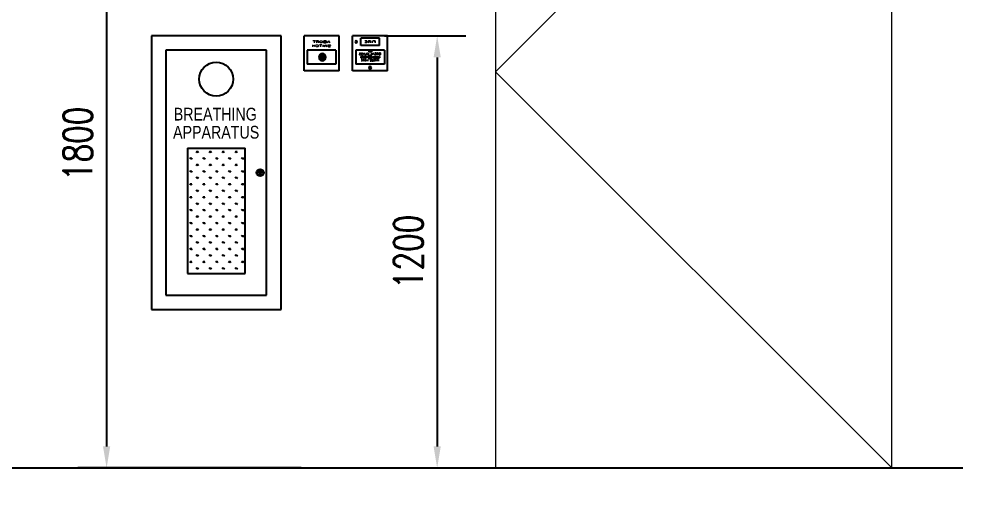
# Model space of a CAD drawing. Header units: millimetres. Extents: x -20146070 to 165023, y -3349561 to 35447.
# Drawn here: x -253868 to -251230, y -44444 to -43097 of the extents above; entities that cross this region are included whole.
import ezdxf
from ezdxf import colors
from ezdxf.entities.mleader import LeaderData, LeaderLine
from ezdxf.enums import TextEntityAlignment as Align
from ezdxf.math import Vec2, Vec3

# ---------------------------------------------------------------- set-up
doc = ezdxf.new("R2010")
doc.units = ezdxf.units.MM
doc.header["$LTSCALE"] = 50
doc.header["$PDMODE"] = 35
doc.linetypes.add('CONTINOUS', pattern=[0])
doc.layers.get('Defpoints').update_dxf_attribs({"color": 8, "lineweight": 9})
doc.layers.add('M_FIREALAM-_E-', color=10, linetype='Continuous')
doc.layers.add('NW_GRID LINE', color=8, linetype='Continuous')
doc.layers.add('NW_BEAM AND COLUMN', color=134, linetype='Continuous', lineweight=5)
doc.styles.add('DIM', font='romans.shx', dxfattribs={"width": 0.75})
doc.styles.add('RomanS', font='romans__.ttf', dxfattribs={"width": 0.75, "height": 40})
doc.styles.add('STYLE2', font='arial.ttf', dxfattribs={"width": 0.8})
doc.dimstyles.new('DIM40', dxfattribs={"dimscale": 40, "dimtxt": 2, "dimasz": 3, "dimexe": 2, "dimexo": 1, "dimgap": 1, "dimtad": 1, "dimdec": 0, "dimzin": 0, "dimdsep": 46, "dimtxsty": 'DIM', "dimcen": 0, "dimdle": 2, "dimclrd": 9, "dimclre": 9, "dimclrt": 4, "dimadec": 0, "dimazin": 0, "dimtfac": 1, "dimtdec": 0, "dimtmove": 2, "dimatfit": 3, "dimfxl": 1, "dimtolj": 1, "dimtzin": 0, "dimarcsym": 0})

# ---------------------------------------------------------------- blocks, each defined once
blk = doc.blocks.new('MR')
for color, points in [(256, [(84.2, 80.3, 1), (89.9, 80.3, 1)]), (7, [(34.9, 36.3), (34.1, 35.5), (43.8, 37.9), (34.1, 40.3), (34.9, 39.5), (22.7, 39.5), (22.7, 36.3)]), (7, [(53.5, 37.9, 1), (43.8, 37.9, 1)]), (7, [(74.5, 36.3), (74.5, 39.5), (62.4, 39.5), (63.2, 40.3), (53.5, 37.9), (63.2, 35.5), (62.4, 36.3)])]:
    blk.add_hatch(color=color).paths.add_polyline_path(points)
for p, q in [((0, 0), (0, 97.2)), ((0, 97.2), (97.2, 97.2)), ((22.6, 70.1), (22.6, 90.5)), ((22.6, 90.5), (74.6, 90.5)), ((74.6, 70.1), (74.6, 90.5)), ((97.2, 0), (97.2, 97.2)), ((9, 57.7), (9, 18.1)), ((9, 57.7), (88.2, 57.7)), ((22.6, 70.1), (74.6, 70.1)), ((45.2, 57.7), (45.2, 52.8)), ((45.2, 52.8), (52, 52.8)), ((52, 57.7), (52, 52.8)), ((88.2, 57.7), (88.2, 18.1)), ((0, 0), (97.2, 0)), ((9, 18.1), (88.2, 18.1))]:
    blk.add_line(p, q)
at = {"color": 7}
for p, q in [((34.9, 39.5), (22.7, 39.5)), ((22.7, 39.5), (22.7, 36.3)), ((34.9, 36.3), (22.7, 36.3)), ((43.8, 37.9), (34.1, 40.3)), ((34.1, 40.3), (34.9, 39.5)), ((43.8, 37.9), (34.1, 35.5)), ((34.9, 36.3), (34.1, 35.5)), ((53.5, 37.9), (63.2, 40.3)), ((53.5, 37.9), (63.2, 35.5)), ((63.2, 40.3), (62.4, 39.5)), ((62.4, 39.5), (74.5, 39.5)), ((62.4, 36.3), (74.5, 36.3)), ((62.4, 36.3), (63.2, 35.5)), ((74.5, 39.5), (74.5, 36.3))]:
    blk.add_line(p, q, dxfattribs=at)
blk.add_lwpolyline([(47.2, 8.2), (48.6, 7.3), (50.1, 8.2), (50.1, 9.9), (48.6, 10.7), (47.2, 9.9)], close=True)
for centre, radius in [((87.1, 80.3), 2.83), ((48.6, 9), 3.39)]:
    blk.add_circle(centre, radius)
blk.add_circle((48.6, 37.9), 4.85, dxfattribs=at)
at = {"color": 7, "style": 'RomanS'}
for s, height, width, p in [('FIRE', 5.65, 2, (48.6, 80.3)), ('BREAK GLASS', 5.14, 1.3, (49.1, 47.1)), ('PRESS HERE', 4.52, 1.3, (49.1, 28.8))]:
    blk.add_text(s, height=height, dxfattribs=dict(at, width=width)).set_placement(p, align=Align.MIDDLE)
blk = doc.blocks.new('AB')
h = blk.add_hatch(color=0)
h.dxf.hatch_style = 1
h.paths.add_polyline_path([(56.2, 37.9, 1), (36.6, 37.9, 1)])
for p, q in [((0, 0), (0, 97.2)), ((0, 97.2), (97.2, 97.2)), ((97.2, 0), (97.2, 97.2)), ((9, 57.7), (9, 18.1)), ((9, 57.7), (88.2, 57.7)), ((88.2, 57.7), (88.2, 18.1)), ((0, 0), (97.2, 0)), ((9, 18.1), (88.2, 18.1))]:
    blk.add_line(p, q)
blk.add_circle((46.4, 37.9), 9.83)
at = {"color": 7, "style": 'RomanS', "width": 2}
for s, p in [('ABORT', (49, 80.3)), ('SWITCH', (49, 69.2))]:
    blk.add_text(s, height=5.65, dxfattribs=at).set_placement(p, align=Align.MIDDLE)
blk = doc.blocks.new('*D87')
at = {"layer": 'Defpoints', "color": 0, "transparency": 16777216}
for p in [(-252892.9, -43143.6), (-252892.9, -44343.6), (-252706.6, -44343.6)]:
    blk.add_point(p, dxfattribs=at)
at = {"layer": 'NW_BEAM AND COLUMN', "color": 9, "lineweight": -2, "transparency": 16777216}
for p, q in [((-252852.9, -43143.6), (-252626.6, -43143.6)), ((-252706.6, -43203.6), (-252706.6, -44283.6)), ((-252852.9, -44343.6), (-252626.6, -44343.6))]:
    blk.add_line(p, q, dxfattribs=at)
at = {"layer": 'NW_BEAM AND COLUMN', "color": 9, "transparency": 16777216}
for points in [[(-252716.6, -43203.6), (-252696.6, -43203.6), (-252706.6, -43143.6)], [(-252716.6, -44283.6), (-252696.6, -44283.6), (-252706.6, -44343.6)]]:
    blk.add_solid(points, dxfattribs=at)
at = {"layer": 'NW_BEAM AND COLUMN', "color": 4, "transparency": 16777216, "insert": (-252786.6, -43743.6), "char_height": 80, "attachment_point": 5, "rotation": 90, "style": 'DIM'}
blk.add_mtext('\\A1;1200', dxfattribs=at)
blk = doc.blocks.new('*D88')
at = {"layer": 'Defpoints', "color": 0, "transparency": 16777216}
for p in [(-253044.3, -42543.6), (-253624.8, -44343.6), (-253044.3, -44343.6)]:
    blk.add_point(p, dxfattribs=at)
at = {"layer": 'NW_BEAM AND COLUMN', "color": 9, "lineweight": -2, "transparency": 16777216}
for p, q in [((-253084.3, -42543.6), (-253704.8, -42543.6)), ((-253624.8, -42603.6), (-253624.8, -44283.6)), ((-253084.3, -44343.6), (-253704.8, -44343.6))]:
    blk.add_line(p, q, dxfattribs=at)
at = {"layer": 'NW_BEAM AND COLUMN', "color": 9, "transparency": 16777216}
for points in [[(-253634.8, -42603.6), (-253614.8, -42603.6), (-253624.8, -42543.6)], [(-253634.8, -44283.6), (-253614.8, -44283.6), (-253624.8, -44343.6)]]:
    blk.add_solid(points, dxfattribs=at)
at = {"layer": 'NW_BEAM AND COLUMN', "color": 4, "transparency": 16777216, "insert": (-253704.8, -43443.6), "char_height": 80, "attachment_point": 5, "rotation": 90, "style": 'DIM'}
blk.add_mtext('\\A1;1800', dxfattribs=at)
blk = doc.blocks.new('SMOKE_FC')
at = {"color": 7, "linetype": 'CONTINOUS'}
ml = blk.add_multileader_mtext('Standard', dxfattribs=at)
ml.set_content('{\\fArial|b0|i0|c0|p34;S}', color=7, style='RomanS')
ml.set_leader_properties(color=10)
ml.build(insert=Vec2(0, 0))
ml.multileader.update_dxf_attribs({"dogleg_length": 3.34, "arrow_head_size": 138.2, "scale": 50})
ctx = ml.context
ctx.base_point, ctx.scale, ctx.char_height, ctx.arrow_head_size, ctx.landing_gap_size, ctx.plane_origin = Vec3(10040043.2, 1663039.7), 50, 207.309, 138.2, 138.2, Vec3(10036641.4, 1659230.9)
notes = []
notes.append((ctx, [(0, (0, 0, 0), (0, 0), (1, 0), 1, [])]))
ctx.mtext.insert, ctx.mtext.flow_direction = Vec3(10040181.4, 1663145.2), 5
for ctx, leaders in notes:
    for number, flags, end, landing, length, lines in leaders:
        leader = LeaderData()
        leader.index, (leader.has_last_leader_line, leader.has_dogleg_vector, leader.attachment_direction) = number, flags
        leader.last_leader_point, leader.dogleg_vector, leader.dogleg_length = Vec3(end), Vec3(landing), length
        for number, points, colour, breaks in lines:
            line = LeaderLine()
            line.index, line.vertices, line.color, line.breaks = number, Vec3.list(points), colors.encode_raw_color(colour), breaks
            leader.lines.append(line)
        ctx.leaders.append(leader)
blk = doc.blocks.new('SMOKE')
at = {"color": 7, "linetype": 'CONTINOUS'}
ml = blk.add_multileader_mtext('Standard', dxfattribs=at)
ml.set_content('{\\fArial|b0|i0|c0|p34;S}', color=7, style='RomanS')
ml.set_leader_properties(color=10)
ml.build(insert=Vec2(0, 0))
ml.multileader.update_dxf_attribs({"dogleg_length": 3.34, "arrow_head_size": 171.1, "scale": 50})
ctx = ml.context
ctx.base_point, ctx.scale, ctx.char_height, ctx.arrow_head_size, ctx.landing_gap_size, ctx.plane_origin = Vec3(10040458.9, 1663039.1), 50, 256.669, 171.1, 171.1, Vec3(10036247.2, 1658323.4)
notes = []
notes.append((ctx, [(0, (0, 0, 0), (0, 0), (1, 0), 1, [])]))
ctx.mtext.insert, ctx.mtext.flow_direction = Vec3(10040630, 1663169.6), 5
for ctx, leaders in notes:
    for number, flags, end, landing, length, lines in leaders:
        leader = LeaderData()
        leader.index, (leader.has_last_leader_line, leader.has_dogleg_vector, leader.attachment_direction) = number, flags
        leader.last_leader_point, leader.dogleg_vector, leader.dogleg_length = Vec3(end), Vec3(landing), length
        for number, points, colour, breaks in lines:
            line = LeaderLine()
            line.index, line.vertices, line.color, line.breaks = number, Vec3.list(points), colors.encode_raw_color(colour), breaks
            leader.lines.append(line)
        ctx.leaders.append(leader)

msp = doc.modelspace()

# ---------------------------------------------------------------- hatches: boundary and pattern name
at = {"layer": 'M_FIREALAM-_E-'}
h = msp.add_hatch(dxfattribs=at)
h.set_pattern_fill('GRASS', color=0, style=0)
h.set_pattern_definition([(90, (-752458.945, 1099000.148), (-17.96051224, 17.96051224), [4.7625, -31.1585245]), (45, (-752458.945, 1099000.148), (-17.96051224, 17.96051224), [4.7625, -20.6375]), (135, (-752458.945, 1099000.148), (-17.96051224, -17.96051224), [4.7625, -20.6375])])
h.paths.add_polyline_path([(-253240.4, -43803.6), (-253400.4, -43803.6), (-253400.4, -43455.6), (-253240.4, -43455.6)])

# ---------------------------------------------------------------- linework, layer by layer
for p, q in [((-253140.4, -43143.6), (-253500.4, -43143.6)), ((-253500.4, -43143.6), (-253500.4, -43903.6)), ((-253140.4, -43903.6), (-253140.4, -43143.6)), ((-253180.4, -43183.6), (-253460.4, -43183.6)), ((-253460.4, -43183.6), (-253460.4, -43863.6)), ((-253180.4, -43863.6), (-253180.4, -43183.6)), ((-253460.4, -43863.6), (-253180.4, -43863.6)), ((-253500.4, -43903.6), (-253140.4, -43903.6))]:
    msp.add_line(p, q, dxfattribs=at)
at = {"layer": 'M_FIREALAM-_E-', "color": 0}
for p, q in [((-253400.4, -43455.6), (-253400.4, -43803.6)), ((-253400.4, -43455.6), (-253240.4, -43455.6)), ((-253240.4, -43803.6), (-253240.4, -43455.6)), ((-253400.4, -43803.6), (-253240.4, -43803.6))]:
    msp.add_line(p, q, dxfattribs=at)
at = {"layer": 'M_FIREALAM-_E-'}
msp.add_lwpolyline([(-253198.3, -43520.6), (-253198.3, -43526.6)], dxfattribs=at)
at = {"layer": 'M_FIREALAM-_E-', "color": 0}
msp.add_circle((-253320.4, -43263.8), 47.1, dxfattribs=at)
at = {"layer": 'M_FIREALAM-_E-'}
for radius in [10, 5]:
    msp.add_circle((-253198.3, -43523.6), radius, dxfattribs=at)
at = {"layer": 'NW_BEAM AND COLUMN'}
msp.add_lwpolyline([(-252544.3, -44343.6), (-251444.3, -44343.6), (-251444.3, -42143.6), (-252544.3, -42143.6)], close=True, dxfattribs=at)
msp.add_lwpolyline([(-251444.3, -42143.6), (-252544.3, -43243.6), (-251444.3, -44343.6)], dxfattribs=at)
at = {"layer": 'NW_GRID LINE'}
msp.add_lwpolyline([(-255834.3, -44343.6), (-251246.3, -44343.6)], dxfattribs=at)

# ---------------------------------------------------------------- block references
at = {"layer": 'M_FIREALAM-_E-'}
for name, p, xscale, yscale, zscale in [('SMOKE', (-12842896.3, -2136319.2), 1.28, 1.28, 1.28), ('SMOKE', (-12837356.5, -2137100.4), 1.28, 1.28, 1.28), ('SMOKE', (-12842882.2, -2139119.2), 1.28, 1.28, 1.28), ('SMOKE', (-12837356.5, -2141062.9), 1.28, 1.28, 1.28), ('SMOKE', (-12844197.6, -2141531.7), 1.28, 1.28, 1.28), ('SMOKE', (-12841946.4, -2141531.7), 1.28, 1.28, 1.28), ('SMOKE', (-10273997.7, -1718610.1), 1.024, 1.024, 1.024), ('SMOKE', (-10272498.3, -1718640.4), 1.024, 1.024, 1.024), ('SMOKE', (-13016264.7, -2148128.1), 1.28, 1.28, 1.28), ('SMOKE', (-20146070.2, -3348204.7), 2, 2, 2), ('SMOKE_FC', (-20145143.2, -3349560.7), 2, 2, 2), ('SMOKE', (-12920157, -2170487), 1.28, 1.28, 1.28), ('SMOKE', (-12915444.5, -2171268.2), 1.28, 1.28, 1.28), ('SMOKE', (-12898688.7, -2172810.3), 1.28, 1.28, 1.28), ('SMOKE_FC', (-12903730.2, -2172847.6), 1.28, 1.28, 1.28), ('SMOKE', (-12920157, -2172887), 1.28, 1.28, 1.28)]:
    msp.add_blockref(name, p, dxfattribs=dict(at, xscale=xscale, yscale=yscale, zscale=zscale))
at = {"layer": 'M_FIREALAM-_E-', "xscale": -1}
for name, p in [('AB', (-252979.3, -43240.8)), ('MR', (-252844.3, -43240.8))]:
    msp.add_blockref(name, p, dxfattribs=at)

# ---------------------------------------------------------------- texts
at = {"layer": 'M_FIREALAM-_E-', "color": 0, "style": 'STYLE2', "width": 0.8}
for s, p in [('BREATHING', (-253322.9, -43389.4)), ('APPARATUS', (-253320.5, -43439.6))]:
    msp.add_text(s, height=35.36, dxfattribs=at).set_placement(p, align=Align.BOTTOM_CENTER)

# ---------------------------------------------------------------- dimensions: what is measured, and where the dimension line sits
at = {"layer": 'NW_BEAM AND COLUMN'}
for base, p1, p2, picture, middle in [((-253624.8, -44343.6), (-253044.3, -42543.6), (-253044.3, -44343.6), '*D88', (-253704.8, -43443.6)), ((-252706.6, -44343.6), (-252892.9, -43143.6), (-252892.9, -44343.6), '*D87', (-252786.6, -43743.6))]:
    dim = msp.add_linear_dim(base=base, p1=p1, p2=p2, angle=90, dimstyle='DIM40', override={"dimasz": 1.5}, dxfattribs=at)
    dim.commit()
    dim.dimension.update_dxf_attribs({"geometry": picture, "text_midpoint": middle})

doc.saveas('drawing.dxf')
